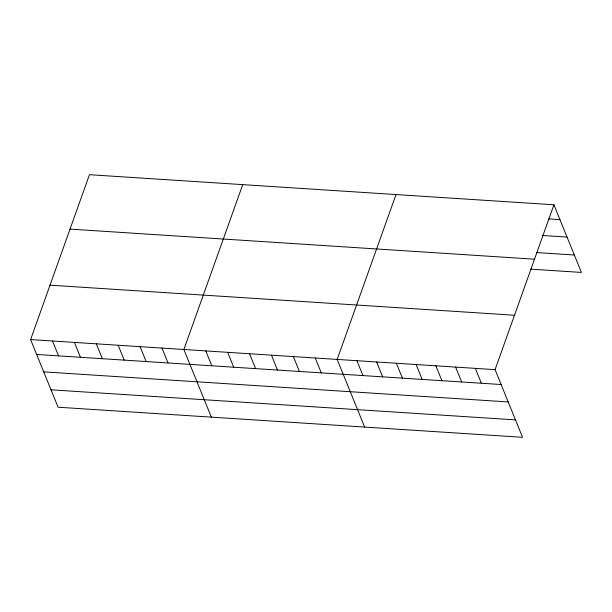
<?xml version="1.0" encoding="UTF-8"?>
<svg xmlns="http://www.w3.org/2000/svg" width="612" height="612" viewBox="0 0 612 612"><rect width="100%" height="100%" fill="white"/><g stroke="black" fill="none" stroke-linecap="round" stroke-linejoin="round"><path stroke-width="0.92" d="M553.929 204.783L495.077 369.648L522.549 437.297L58.071 407.217L30.6 339.568L89.451 174.703L553.929 204.783L581.4 272.432L530.642 269.142M242.735 184.625L183.875 349.498L211.347 417.147M396.01 194.555L337.158 359.42L364.622 427.069M548.696 218.928L559.972 219.662M542.607 235.49L567.041 237.073M536.732 252.58L574.331 255.013M70.028 229.11L534.513 259.19M50.023 285.169L514.501 315.241M30.6 339.568L495.077 369.648M36.644 354.455L501.121 384.527M43.712 371.867L508.189 401.939M50.995 389.806L515.472 419.886M475.34 368.37L481.376 383.25M455.596 367.093L461.639 381.972M435.859 365.815L441.902 380.695M416.114 364.538L422.158 379.417M396.377 363.26L402.421 378.139M376.632 361.983L382.676 376.862M356.895 360.697L362.939 375.577M315.257 358.005L321.3 372.884M293.362 356.589L299.406 371.469M271.468 355.167L277.504 370.046M249.566 353.751L255.609 368.631M227.672 352.336L233.715 367.215M205.777 350.913L211.813 365.792M161.981 348.083L168.025 362.962M140.087 346.66L146.123 361.539M118.185 345.245L124.228 360.124M96.291 343.829L102.334 358.709M74.396 342.406L80.432 357.286M52.494 340.991L58.538 355.87"/></g></svg>
